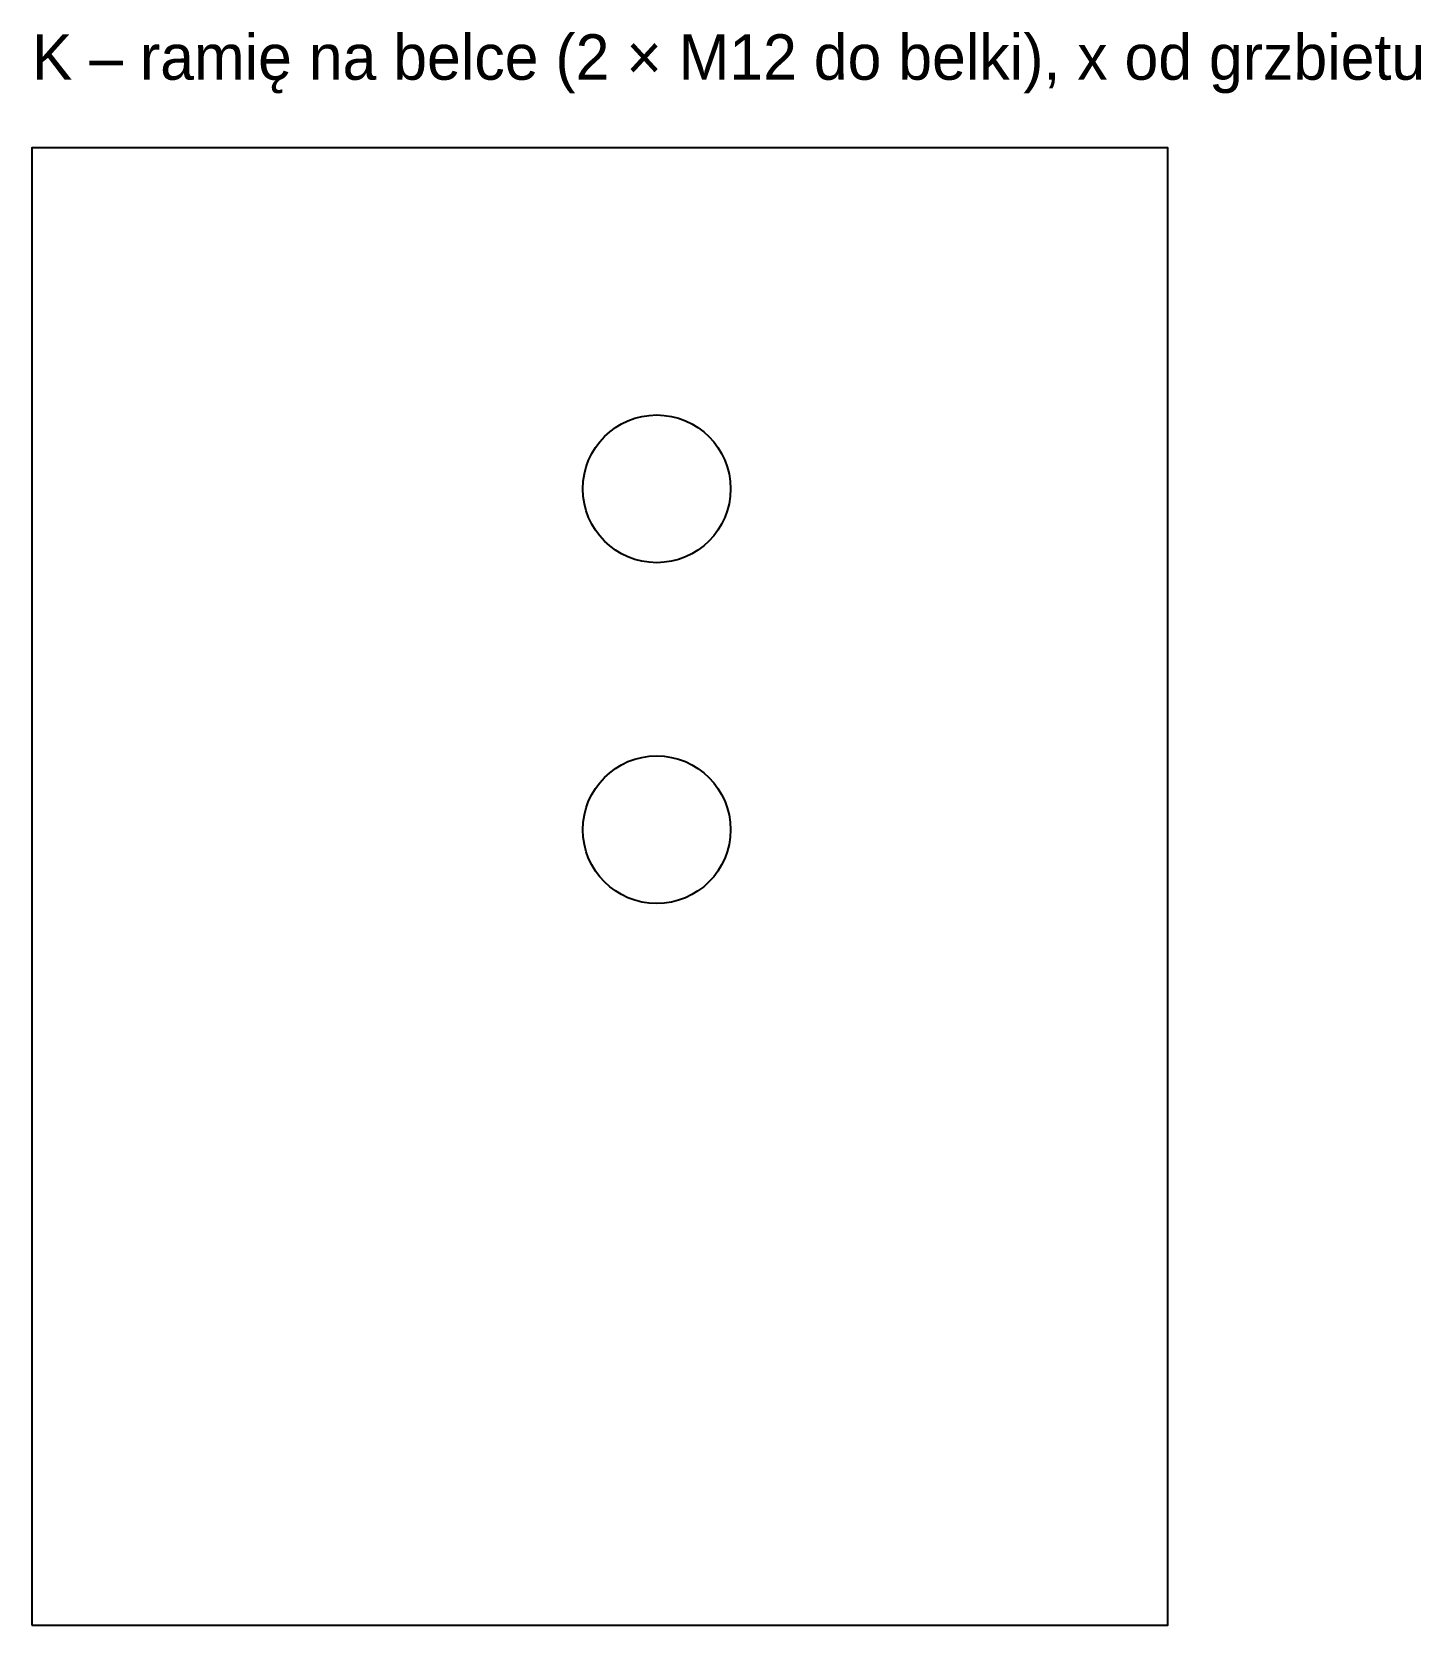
# Model space of a CAD drawing. Header units: millimetres. Extents: x 0 to 122, y 0 to 140.
import ezdxf

# ---------------------------------------------------------------- set-up
doc = ezdxf.new("R2010")
doc.units = ezdxf.units.MM
doc.layers.add('CIECIE', color=7, linetype='Continuous')
doc.layers.add('OPIS', color=3, linetype='Continuous')

msp = doc.modelspace()

# ---------------------------------------------------------------- linework, layer by layer
at = {"layer": 'CIECIE'}
msp.add_lwpolyline([(0, 0), (100, 0), (100, 130), (0, 130)], close=True, dxfattribs=at)
for centre in [(55, 100), (55, 70)]:
    msp.add_circle(centre, 6.5, dxfattribs=at)

# ---------------------------------------------------------------- texts
at = {"layer": 'OPIS'}
msp.add_text('K – ramię na belce (2 × M12 do belki), x od grzbietu', height=4, dxfattribs=at).set_placement((0, 136))

doc.saveas('drawing.dxf')
